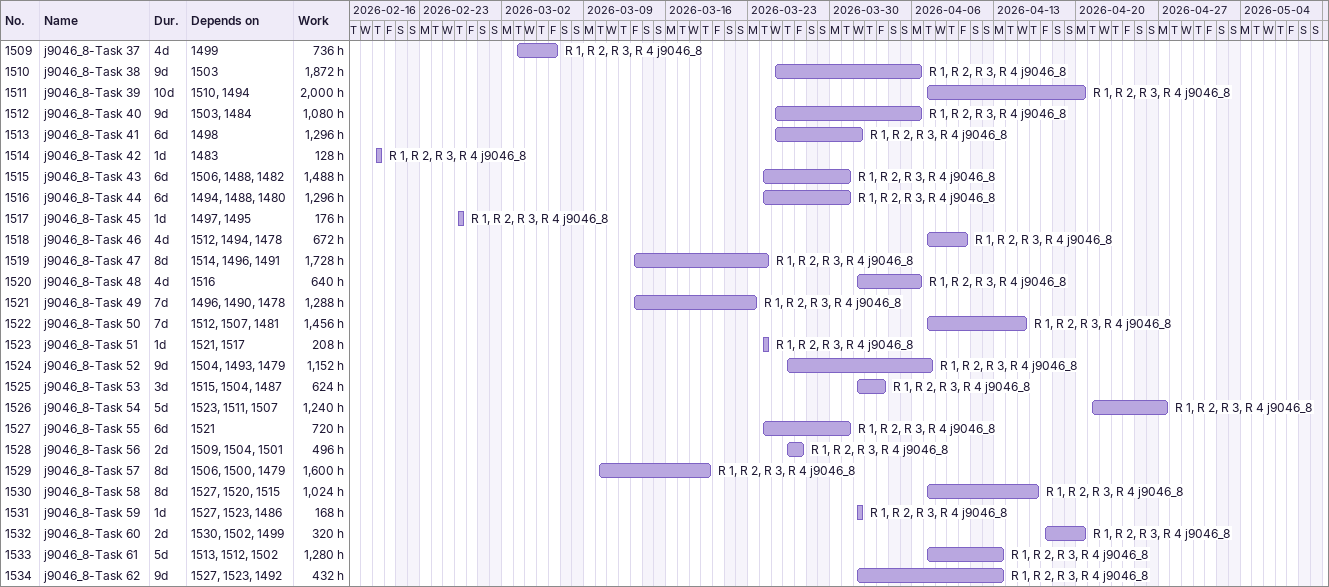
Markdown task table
| ID | Task | Duration | Start | Finish | Predecessors | Resources | Work (h) |
|---|---|---|---|---|---|---|---|
| 1509 | j9046_8-Task 37 | 4d | 2026-03-03 | 2026-03-06 | 1499 | R 1, R 2, R 3, R 4 j9046_8 | 736 |
| 1510 | j9046_8-Task 38 | 9d | 2026-03-25 | 2026-04-06 | 1503 | R 1, R 2, R 3, R 4 j9046_8 | 1872 |
| 1511 | j9046_8-Task 39 | 10d | 2026-04-07 | 2026-04-20 | 1510, 1494 | R 1, R 2, R 3, R 4 j9046_8 | 2000 |
| 1512 | j9046_8-Task 40 | 9d | 2026-03-25 | 2026-04-06 | 1503, 1484 | R 1, R 2, R 3, R 4 j9046_8 | 1080 |
| 1513 | j9046_8-Task 41 | 6d | 2026-03-25 | 2026-04-01 | 1498 | R 1, R 2, R 3, R 4 j9046_8 | 1296 |
| 1514 | j9046_8-Task 42 | 1d | 2026-02-19 | 2026-02-19 | 1483 | R 1, R 2, R 3, R 4 j9046_8 | 128 |
| 1515 | j9046_8-Task 43 | 6d | 2026-03-24 | 2026-03-31 | 1506, 1488, 1482 | R 1, R 2, R 3, R 4 j9046_8 | 1488 |
| 1516 | j9046_8-Task 44 | 6d | 2026-03-24 | 2026-03-31 | 1494, 1488, 1480 | R 1, R 2, R 3, R 4 j9046_8 | 1296 |
| 1517 | j9046_8-Task 45 | 1d | 2026-02-26 | 2026-02-26 | 1497, 1495 | R 1, R 2, R 3, R 4 j9046_8 | 176 |
| 1518 | j9046_8-Task 46 | 4d | 2026-04-07 | 2026-04-10 | 1512, 1494, 1478 | R 1, R 2, R 3, R 4 j9046_8 | 672 |
| 1519 | j9046_8-Task 47 | 8d | 2026-03-13 | 2026-03-24 | 1514, 1496, 1491 | R 1, R 2, R 3, R 4 j9046_8 | 1728 |
| 1520 | j9046_8-Task 48 | 4d | 2026-04-01 | 2026-04-06 | 1516 | R 1, R 2, R 3, R 4 j9046_8 | 640 |
| 1521 | j9046_8-Task 49 | 7d | 2026-03-13 | 2026-03-23 | 1496, 1490, 1478 | R 1, R 2, R 3, R 4 j9046_8 | 1288 |
| 1522 | j9046_8-Task 50 | 7d | 2026-04-07 | 2026-04-15 | 1512, 1507, 1481 | R 1, R 2, R 3, R 4 j9046_8 | 1456 |
| 1523 | j9046_8-Task 51 | 1d | 2026-03-24 | 2026-03-24 | 1521, 1517 | R 1, R 2, R 3, R 4 j9046_8 | 208 |
| 1524 | j9046_8-Task 52 | 9d | 2026-03-26 | 2026-04-07 | 1504, 1493, 1479 | R 1, R 2, R 3, R 4 j9046_8 | 1152 |
| 1525 | j9046_8-Task 53 | 3d | 2026-04-01 | 2026-04-03 | 1515, 1504, 1487 | R 1, R 2, R 3, R 4 j9046_8 | 624 |
| 1526 | j9046_8-Task 54 | 5d | 2026-04-21 | 2026-04-27 | 1523, 1511, 1507 | R 1, R 2, R 3, R 4 j9046_8 | 1240 |
| 1527 | j9046_8-Task 55 | 6d | 2026-03-24 | 2026-03-31 | 1521 | R 1, R 2, R 3, R 4 j9046_8 | 720 |
| 1528 | j9046_8-Task 56 | 2d | 2026-03-26 | 2026-03-27 | 1509, 1504, 1501 | R 1, R 2, R 3, R 4 j9046_8 | 496 |
| 1529 | j9046_8-Task 57 | 8d | 2026-03-10 | 2026-03-19 | 1506, 1500, 1479 | R 1, R 2, R 3, R 4 j9046_8 | 1600 |
| 1530 | j9046_8-Task 58 | 8d | 2026-04-07 | 2026-04-16 | 1527, 1520, 1515 | R 1, R 2, R 3, R 4 j9046_8 | 1024 |
| 1531 | j9046_8-Task 59 | 1d | 2026-04-01 | 2026-04-01 | 1527, 1523, 1486 | R 1, R 2, R 3, R 4 j9046_8 | 168 |
| 1532 | j9046_8-Task 60 | 2d | 2026-04-17 | 2026-04-20 | 1530, 1502, 1499 | R 1, R 2, R 3, R 4 j9046_8 | 320 |
| 1533 | j9046_8-Task 61 | 5d | 2026-04-07 | 2026-04-13 | 1513, 1512, 1502 | R 1, R 2, R 3, R 4 j9046_8 | 1280 |
| 1534 | j9046_8-Task 62 | 9d | 2026-04-01 | 2026-04-13 | 1527, 1523, 1492 | R 1, R 2, R 3, R 4 j9046_8 | 432 |
